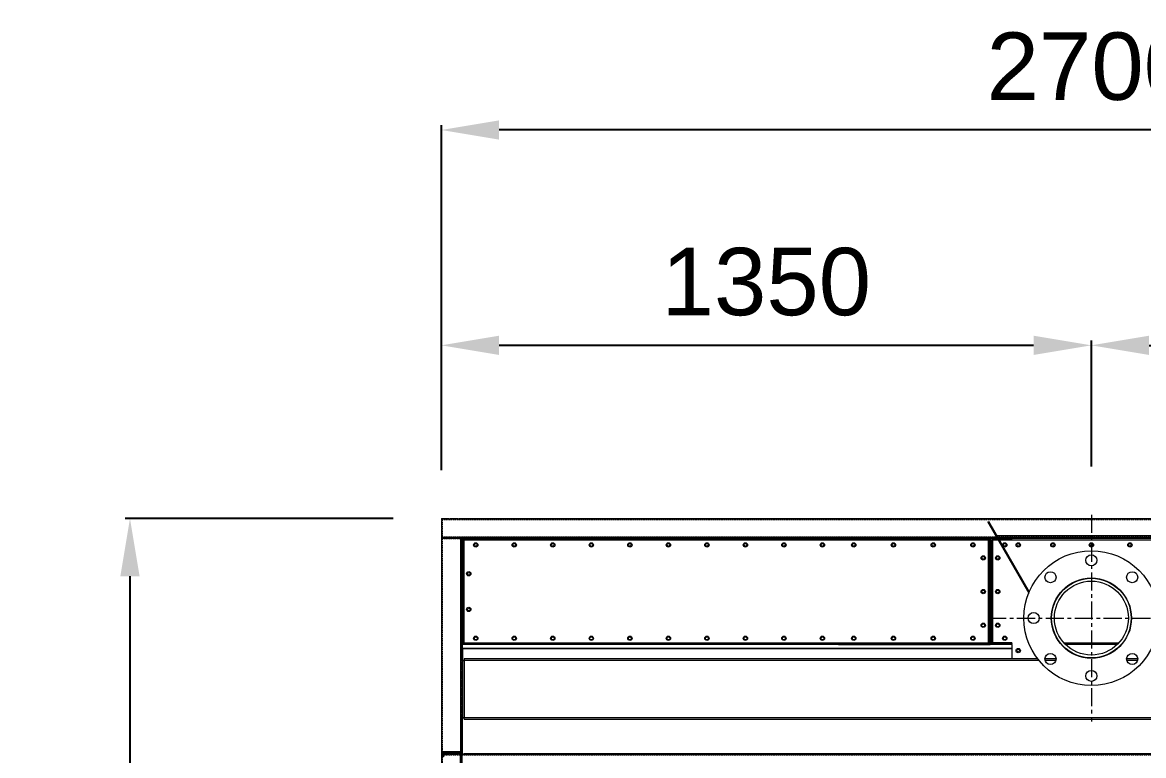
# Model space of a CAD drawing. Header units: millimetres. Extents: x -17070 to 46249, y -291348 to 35795.
# Drawn here: x 20116 to 22445, y 25089 to 26611 of the extents above; entities that cross this region are included whole.
import ezdxf

# ---------------------------------------------------------------- set-up
doc = ezdxf.new("R2010")
doc.units = ezdxf.units.MM
for name, pattern in [('CENTER', [2, 1.25, -0.25, 0.25, -0.25]), ('HIDDEN', [0.375, 0.25, -0.125]), ('HIDDENX2', [0.75, 0.5, -0.25])]:
    doc.linetypes.add(name, pattern=pattern)
doc.layers.add('center', color=1, linetype='CENTER')
doc.layers.add('HIDD', color=2, linetype='HIDDENX2')
doc.styles.get("Standard").update_dxf_attribs({"font": 'arial.ttf'})
doc.dimstyles.new('1.40', dxfattribs={"dimscale": 20, "dimtxt": 1.5, "dimasz": 1, "dimexe": 0.5, "dimexo": 0.5, "dimgap": 0.5, "dimtad": 1, "dimdec": 0, "dimzin": 0, "dimdsep": 46, "dimtxsty": 'Standard', "dimcen": 0, "dimclrd": 2, "dimclre": 2, "dimclrt": 3, "dimadec": 0, "dimazin": 0, "dimtfac": 1, "dimtdec": 0, "dimtmove": 0, "dimatfit": 0, "dimfxl": 1, "dimtolj": 1, "dimtzin": 0, "dimlwd": -1, "dimlwe": -1, "dimarcsym": 0})

# ---------------------------------------------------------------- blocks, each defined once
blk = doc.blocks.new('*D701')
at = {"color": 2, "transparency": 16777216}
for p, q in [((20986.5, 25681.2), (20986.5, 26397.8)), ((23566.5, 26387.8), (21106.5, 26387.8)), ((23686.5, 25681.2), (23686.5, 26397.8))]:
    blk.add_line(p, q, dxfattribs=at)
for points in [[(21106.5, 26407.8), (21106.5, 26367.8), (20986.5, 26387.8)], [(23566.5, 26407.8), (23566.5, 26367.8), (23686.5, 26387.8)]]:
    blk.add_solid(points, dxfattribs=at)
at = {"layer": 'Defpoints', "color": 0, "transparency": 16777216}
for p in [(20986.5, 26387.8), (20986.5, 25581.2), (23686.5, 25581.2)]:
    blk.add_point(p, dxfattribs=at)
at = {"color": 3, "lineweight": 5, "transparency": 16777216, "insert": (22336.5, 26519.3), "char_height": 140, "attachment_point": 5}
blk.add_mtext('\\A1;2700', dxfattribs=at)
blk = doc.blocks.new('*D702')
at = {"color": 2, "transparency": 16777216}
for p, q in [((20886.5, 25581.2), (20329.8, 25581.2)), ((20339.8, 25461.2), (20339.8, 22701.2)), ((20886.5, 22581.2), (20329.8, 22581.2))]:
    blk.add_line(p, q, dxfattribs=at)
for points in [[(20319.8, 25461.2), (20359.8, 25461.2), (20339.8, 25581.2)], [(20319.8, 22701.2), (20359.8, 22701.2), (20339.8, 22581.2)]]:
    blk.add_solid(points, dxfattribs=at)
at = {"layer": 'Defpoints', "color": 0, "transparency": 16777216}
for p in [(20986.5, 25581.2), (20339.8, 22581.2), (20986.5, 22581.2)]:
    blk.add_point(p, dxfattribs=at)
at = {"color": 3, "lineweight": 5, "transparency": 16777216, "insert": (20208.3, 24081.2), "char_height": 140, "attachment_point": 5, "rotation": 90}
blk.add_mtext('\\A1;3000', dxfattribs=at)
blk = doc.blocks.new('*D709')
at = {"color": 2, "transparency": 16777216}
for p, q in [((20986.5, 25681.2), (20986.5, 25950.6)), ((22216.5, 25940.6), (21106.5, 25940.6)), ((22336.5, 25688.7), (22336.5, 25950.6))]:
    blk.add_line(p, q, dxfattribs=at)
for points in [[(21106.5, 25960.6), (21106.5, 25920.6), (20986.5, 25940.6)], [(22216.5, 25960.6), (22216.5, 25920.6), (22336.5, 25940.6)]]:
    blk.add_solid(points, dxfattribs=at)
at = {"layer": 'Defpoints', "color": 0, "transparency": 16777216}
for p in [(20986.5, 25940.6), (20986.5, 25581.2), (22336.5, 25588.7)]:
    blk.add_point(p, dxfattribs=at)
at = {"color": 3, "lineweight": 5, "transparency": 16777216, "insert": (21661.5, 26072.1), "char_height": 140, "attachment_point": 5}
blk.add_mtext('\\A1;1350', dxfattribs=at)
blk = doc.blocks.new('*D710')
at = {"color": 2, "transparency": 16777216}
for p, q in [((22336.5, 25688.7), (22336.5, 25950.6)), ((22456.5, 25940.6), (23566.5, 25940.6)), ((23686.5, 25681.2), (23686.5, 25950.6))]:
    blk.add_line(p, q, dxfattribs=at)
for points in [[(22456.5, 25960.6), (22456.5, 25920.6), (22336.5, 25940.6)], [(23566.5, 25960.6), (23566.5, 25920.6), (23686.5, 25940.6)]]:
    blk.add_solid(points, dxfattribs=at)
at = {"layer": 'Defpoints', "color": 0, "transparency": 16777216}
for p in [(23686.5, 25940.6), (22336.5, 25588.7), (23686.5, 25581.2)]:
    blk.add_point(p, dxfattribs=at)
at = {"color": 3, "lineweight": 5, "transparency": 16777216, "insert": (23011.5, 26072.1), "char_height": 140, "attachment_point": 5}
blk.add_mtext('\\A1;1350', dxfattribs=at)
blk = doc.blocks.new('435')
for p, q in [((-131382, 21088.8), (-131342, 21088.8)), ((-131382, 21088.8), (-131382, 21078.8)), ((-131380, 21078.8), (-131382, 21078.8)), ((-131380, 21086.8), (-131344, 21086.8)), ((-131380, 21086.8), (-131380, 21078.8)), ((-131344, 21086.8), (-131344, 21040.8)), ((-131342, 21088.8), (-131342, 21038.8)), ((-131342, 21088.8), (-131342, 21038.8)), ((-131382, 21038.8), (-131382, 21050.8)), ((-131382, 21050.8), (-131380, 21050.8)), ((-131380, 21040.8), (-131380, 21050.8)), ((-131342, 21038.8), (-131382, 21038.8)), ((-131344, 21040.8), (-131380, 21040.8))]:
    blk.add_line(p, q)
blk = doc.blocks.new('3')
at = {"color": 7, "lineweight": 20}
for p, q in [((21034.1, 25581.2), (23638.9, 25581.2)), ((22140.1, 25541.2), (21034, 25541.2)), ((20986.5, 25344.7), (20986.5, 23077.8)), ((21030.5, 25312.1), (22171.5, 25312.1)), ((21030.5, 25310.8), (22171.5, 25310.8)), ((22224.9, 25289.6), (21034, 25289.6)), ((22227.7, 25286.1), (21034, 25286.1)), ((21034, 25168.1), (23639, 25168.1)), ((21034, 25164.6), (23639, 25164.6)), ((23639, 25092.2), (21034, 25092.2))]:
    blk.add_line(p, q, dxfattribs=at)
at = {"color": 7, "lineweight": 20, "ltscale": 0.095125}
blk.add_line((22120.9, 25574.5), (22206.5, 25426.2), dxfattribs=at)
at = {"color": 7, "lineweight": 20, "ltscale": 0.094266}
blk.add_line((22122.6, 25575.5), (22207.4, 25428.5), dxfattribs=at)
at = {"color": 7, "lineweight": 20, "ltscale": 0.108889}
blk.add_line((20986.5, 25559.2), (20986.5, 25363.2), dxfattribs=at)
at = {"color": 7, "lineweight": 20, "ltscale": 0.217982}
blk.add_line((22532.7, 25544.8), (22140.3, 25544.8), dxfattribs=at)
at = {"color": 5, "lineweight": 20}
blk.add_line((21026.5, 25539), (21026.5, 22581.2), dxfattribs=at)
at = {"color": 7, "lineweight": 20, "ltscale": 0.129444}
blk.add_line((21028.5, 25541), (21028.5, 25344.7), dxfattribs=at)
at = {"color": 7, "lineweight": 20, "ltscale": 0.001111}
for p, q in [((21028.5, 25537.2), (21030.5, 25537.2)), ((21028.5, 25535.2), (21030.5, 25535.2)), ((21028.5, 25533.7), (21030.5, 25533.7)), ((21032.5, 25535.7), (21030.5, 25535.7)), ((21034, 25539.2), (21034, 25537.2)), ((22126, 25539.2), (22124, 25539.2)), ((22130, 25535.7), (22128, 25535.7)), ((22131.5, 25537.2), (22131.5, 25539.2)), ((22171.5, 25537.2), (22171.5, 25539.2)), ((22126, 25514.2), (22128, 25514.2)), ((22128, 25512.2), (22126, 25512.2)), ((21030.5, 25487.2), (21028.5, 25487.2)), ((22126, 25346.2), (22128, 25346.2)), ((22128, 25344.2), (22126, 25344.2)), ((21030.5, 25322.7), (21032.5, 25322.7)), ((21034, 25321.2), (21034, 25319.2)), ((22124, 25319.2), (22126, 25319.2)), ((22128, 25322.7), (22126, 25322.7)), ((22128, 25322.7), (22130, 25322.7)), ((22131.5, 25321.2), (22131.5, 25319.2)), ((22171.5, 25319.2), (22171.5, 25321.2))]:
    blk.add_line(p, q, dxfattribs=at)
at = {"color": 7, "lineweight": 20, "ltscale": 0.000112069}
blk.add_line((21030.7, 25541.2), (21030.5, 25541.2), dxfattribs=at)
at = {"color": 7, "lineweight": 20, "ltscale": 0.000391564}
blk.add_line((21030.5, 25539.2), (21030.5, 25539.9), dxfattribs=at)
at = {"color": 7, "lineweight": 20, "ltscale": 0.001944}
for p, q in [((21034, 25539.2), (21030.5, 25539.2)), ((21030.5, 25539.2), (21030.5, 25535.7)), ((21034, 25535.7), (21030.5, 25535.7)), ((21030.5, 25322.7), (21030.5, 25319.2)), ((21034, 25319.2), (21030.5, 25319.2)), ((21034, 25289.6), (21034, 25286.1)), ((21030.5, 25286.1), (21034, 25286.1)), ((21030.5, 25168.1), (21034, 25168.1)), ((21034, 25164.6), (21034, 25168.1))]:
    blk.add_line(p, q, dxfattribs=at)
at = {"color": 7, "lineweight": 20, "ltscale": 0.118333}
for p, q in [((21030.5, 25322.7), (21030.5, 25535.7)), ((21032.5, 25322.7), (21032.5, 25535.7)), ((21034, 25322.7), (21034, 25535.7)), ((22128, 25322.7), (22128, 25535.7)), ((22130, 25322.7), (22130, 25535.7)), ((22131.5, 25535.7), (22131.5, 25322.7))]:
    blk.add_line(p, q, dxfattribs=at)
at = {"color": 7, "lineweight": 20, "ltscale": 0.000775013}
blk.add_line((21030.8, 25539.3), (21032.1, 25539.5), dxfattribs=at)
at = {"color": 7, "lineweight": 20, "ltscale": 4.27286e-05}
blk.add_line((21032.1, 25539.5), (21032.1, 25539.6), dxfattribs=at)
at = {"color": 7, "lineweight": 20, "ltscale": 0.000833333}
for p, q in [((21034, 25535.7), (21032.5, 25535.7)), ((21034, 25535.7), (21034, 25537.2)), ((22122.5, 25539.2), (22124, 25539.2)), ((22131.5, 25535.7), (22130, 25535.7)), ((22131.5, 25535.7), (22131.5, 25537.2)), ((22171.5, 25535.7), (22171.5, 25537.2)), ((21034, 25322.7), (21032.5, 25322.7)), ((21034, 25322.7), (21034, 25321.2)), ((22122.5, 25319.2), (22124, 25319.2)), ((22131.5, 25322.7), (22130, 25322.7)), ((22131.5, 25322.7), (22131.5, 25321.2)), ((22171.5, 25322.7), (22171.5, 25321.2))]:
    blk.add_line(p, q, dxfattribs=at)
at = {"color": 7, "lineweight": 20, "ltscale": 0.000546891}
blk.add_line((21033.5, 25541.2), (21032.6, 25541.2), dxfattribs=at)
at = {"color": 7, "lineweight": 20, "ltscale": 0.001124}
blk.add_line((21033.6, 25539.2), (21033.6, 25541.2), dxfattribs=at)
at = {"color": 7, "lineweight": 20, "ltscale": 0.426667}
for p, q in [((21034, 25539.2), (22122.5, 25539.2)), ((21034, 25537.2), (22122.5, 25537.2)), ((22122.5, 25535.7), (21034, 25535.7)), ((21034, 25322.7), (22122.5, 25322.7)), ((22122.5, 25321.2), (21034, 25321.2)), ((22122.5, 25319.2), (21034, 25319.2))]:
    blk.add_line(p, q, dxfattribs=at)
at = {"color": 7, "lineweight": 20, "ltscale": 0.173056}
for p, q in [((22122.5, 25539.2), (21811, 25539.2)), ((21811, 25319.2), (22122.5, 25319.2))]:
    blk.add_line(p, q, dxfattribs=at)
at = {"color": 7, "lineweight": 20, "ltscale": 0.122222}
for p, q in [((22122.5, 25539.2), (22122.5, 25319.2)), ((22124, 25539.2), (22124, 25319.2)), ((22126, 25539.2), (22126, 25319.2))]:
    blk.add_line(p, q, dxfattribs=at)
at = {"color": 7, "lineweight": 20, "ltscale": 0.003056}
for p, q in [((22131.5, 25539.2), (22126, 25539.2)), ((22131.5, 25535.7), (22126, 25535.7)), ((22131.5, 25319.2), (22126, 25319.2))]:
    blk.add_line(p, q, dxfattribs=at)
at = {"color": 7, "lineweight": 20, "ltscale": 0.005411}
blk.add_line((22131.5, 25539.2), (22141.2, 25539.2), dxfattribs=at)
at = {"color": 7, "lineweight": 20, "ltscale": 0.006052}
blk.add_line((22131.5, 25537.2), (22142.4, 25537.2), dxfattribs=at)
at = {"color": 7, "lineweight": 20, "ltscale": 0.006533}
blk.add_line((22143.2, 25535.7), (22131.5, 25535.7), dxfattribs=at)
at = {"color": 7, "lineweight": 20, "ltscale": 0.215672}
blk.add_line((22530.6, 25541.2), (22142.4, 25541.2), dxfattribs=at)
at = {"color": 7, "lineweight": 20, "ltscale": 0.015528}
blk.add_line((22143.5, 25539.2), (22171.5, 25539.2), dxfattribs=at)
at = {"color": 7, "lineweight": 20, "ltscale": 0.014887}
blk.add_line((22144.7, 25537.2), (22171.5, 25537.2), dxfattribs=at)
at = {"color": 7, "lineweight": 20, "ltscale": 0.014406}
blk.add_line((22171.5, 25535.7), (22145.6, 25535.7), dxfattribs=at)
at = {"color": 7, "lineweight": 20, "ltscale": 0.183333}
for p, q in [((22501.5, 25539.2), (22171.5, 25539.2)), ((22501.5, 25535.7), (22171.5, 25535.7))]:
    blk.add_line(p, q, dxfattribs=at)
at = {"color": 7, "lineweight": 20, "ltscale": 0.032589}
blk.add_line((21028.5, 25344.7), (21028.5, 25286.1), dxfattribs=at)
at = {"color": 7, "lineweight": 20, "ltscale": 0.003966}
blk.add_line((21030.5, 25312.1), (21030.5, 25319.2), dxfattribs=at)
at = {"color": 7, "lineweight": 20, "ltscale": 0.000719648}
blk.add_line((21030.5, 25310.8), (21030.5, 25312.1), dxfattribs=at)
at = {"color": 7, "lineweight": 20, "ltscale": 0.022222}
for p, q in [((22171.5, 25322.7), (22131.5, 25322.7)), ((22171.5, 25321.2), (22131.5, 25321.2)), ((22171.5, 25319.2), (22131.5, 25319.2))]:
    blk.add_line(p, q, dxfattribs=at)
at = {"color": 7, "lineweight": 20, "ltscale": 0.000833334}
blk.add_line((22171.5, 25322.7), (22171.5, 25321.2), dxfattribs=at)
at = {"color": 7, "lineweight": 20, "ltscale": 0.016445}
blk.add_line((22171.5, 25319.2), (22171.5, 25289.6), dxfattribs=at)
at = {"color": 7, "lineweight": 20, "ltscale": 0.031059}
for p, q in [((22279.6, 25322.7), (22335.5, 25322.7)), ((22337.5, 25322.7), (22393.4, 25322.7))]:
    blk.add_line(p, q, dxfattribs=at)
at = {"color": 7, "lineweight": 20, "ltscale": 0.029184}
for p, q in [((22335.5, 25319.2), (22283, 25319.2)), ((22390, 25319.2), (22337.5, 25319.2))]:
    blk.add_line(p, q, dxfattribs=at)
at = {"color": 7, "lineweight": 20, "ltscale": 0.013703}
blk.add_line((21030.5, 25310.8), (21030.5, 25286.1), dxfattribs=at)
at = {"color": 7, "lineweight": 20, "ltscale": 0.005556}
blk.add_line((22161.5, 25290), (22171.5, 25290), dxfattribs=at)
at = {"color": 7, "lineweight": 20, "ltscale": 0.000204773}
blk.add_line((22161.5, 25290), (22161.5, 25289.6), dxfattribs=at)
at = {"color": 7, "lineweight": 20, "ltscale": 0.012775}
for p, q in [((22263.1, 25289.6), (22240.1, 25289.6)), ((22432.8, 25289.6), (22409.8, 25289.6))]:
    blk.add_line(p, q, dxfattribs=at)
at = {"color": 7, "lineweight": 20, "ltscale": 0.065556}
for p, q in [((21030.5, 25286.1), (21030.5, 25168.1)), ((21034, 25286.1), (21034, 25168.1))]:
    blk.add_line(p, q, dxfattribs=at)
at = {"color": 7, "lineweight": 20, "ltscale": 0.012258}
for p, q in [((22262.7, 25286.1), (22240.6, 25286.1)), ((22432.4, 25286.1), (22410.3, 25286.1))]:
    blk.add_line(p, q, dxfattribs=at)
at = {"color": 7, "lineweight": 20, "ltscale": 0.044107}
blk.add_line((21030.5, 25088.7), (21030.5, 25168.1), dxfattribs=at)
at = {"color": 7, "lineweight": 20}
for centre, radius in [((21058, 25526.2), 4.5), ((21058, 25526.2), 3), ((21138, 25526.2), 4.5), ((21138, 25526.2), 3), ((21218, 25526.2), 4.5), ((21218, 25526.2), 3), ((21298, 25526.2), 4.5), ((21298, 25526.2), 3), ((21378, 25526.2), 4.5), ((21378, 25526.2), 3), ((21458, 25526.2), 4.5), ((21458, 25526.2), 3), ((21538, 25526.2), 4.5), ((21538, 25526.2), 3), ((21618, 25526.2), 4.5), ((21618, 25526.2), 3), ((21698, 25526.2), 4.5), ((21698, 25526.2), 3), ((21778, 25526.2), 4.5), ((21778, 25526.2), 3), ((21843, 25526.2), 4.5), ((21843, 25526.2), 3), ((21925.5, 25526.2), 4.5), ((21925.5, 25526.2), 3), ((22008, 25526.2), 4.5), ((22008, 25526.2), 3), ((22090.5, 25526.2), 4.5), ((22090.5, 25526.2), 3), ((22156.5, 25526.2), 4.5), ((22156.5, 25526.2), 3), ((22184.5, 25526.2), 4.5), ((22184.5, 25526.2), 3), ((22256.5, 25526.2), 4.5), ((22256.5, 25526.2), 3), ((22336.5, 25526.2), 4.5), ((22336.5, 25526.2), 3), ((22416.5, 25526.2), 4.5), ((22416.5, 25526.2), 3), ((22112, 25499.2), 4.5), ((22112, 25499.2), 3), ((22142, 25499.2), 4.5), ((22142, 25499.2), 3), ((22336.5, 25374.2), 140), ((22336.5, 25494.2), 11.5), ((21043.5, 25466.2), 4.5), ((21043.5, 25466.2), 3), ((22251.6, 25459.1), 11.5), ((22336.5, 25374.2), 83.3), ((22336.5, 25374.2), 82.6), ((22336.5, 25374.2), 76.8), ((22421.3, 25459.1), 11.5), ((22112, 25429.2), 4.5), ((22112, 25429.2), 3), ((22142, 25429.2), 4.5), ((22142, 25429.2), 3), ((21043.5, 25392.2), 4.5), ((21043.5, 25392.2), 3), ((22216.5, 25374.2), 11.5), ((22112, 25359.2), 4.5), ((22112, 25359.2), 3), ((22142, 25359.2), 4.5), ((22142, 25359.2), 3), ((21058, 25332.2), 4.5), ((21058, 25332.2), 3), ((21138, 25332.2), 4.5), ((21138, 25332.2), 3), ((21218, 25332.2), 4.5), ((21218, 25332.2), 3), ((21298, 25332.2), 4.5), ((21298, 25332.2), 3), ((21378, 25332.2), 4.5), ((21378, 25332.2), 3), ((21458, 25332.2), 4.5), ((21458, 25332.2), 3), ((21538, 25332.2), 4.5), ((21538, 25332.2), 3), ((21618, 25332.2), 4.5), ((21618, 25332.2), 3), ((21698, 25332.2), 4.5), ((21698, 25332.2), 3), ((21778, 25332.2), 4.5), ((21778, 25332.2), 3), ((21843, 25332.2), 4.5), ((21843, 25332.2), 3), ((21925.5, 25332.2), 4.5), ((21925.5, 25332.2), 3), ((22008, 25332.2), 4.5), ((22008, 25332.2), 3), ((22090.5, 25332.2), 4.5), ((22090.5, 25332.2), 3), ((22156.5, 25332.2), 4.5), ((22156.5, 25332.2), 3), ((22184.5, 25306.7), 4.5), ((22184.5, 25306.7), 3), ((22251.6, 25289.4), 11.5), ((22421.3, 25289.4), 11.5), ((22336.5, 25254.2), 11.5)]:
    blk.add_circle(centre, radius, dxfattribs=at)
for centre, radius, start, end in [((21896, 25577.7), 3.5, 89.1189, 90), ((21905, 25577.7), 3.5, 90, 90.8811), ((21033.6, 25542.3), 3.1, 180, 270), ((21030.4, 25540.9), 1.69, 273.0839, 282.6993), ((21033.2, 25539.2), 1.13, 163.4312, 179.9613), ((21033.6, 25542.3), 1.5, 204.5213, 270), ((21034, 25535.7), 3.5, 90, 90.3808), ((21896, 25535.7), 3.5, 89.6094, 90), ((21905, 25535.7), 3.5, 90, 90.3906)]:
    blk.add_arc(centre, radius, start, end, dxfattribs=at)
for centre, major_axis, ratio, start_param, end_param in [((21033.6, 25539.9), (3.1, 0), 1, 2.744764, 3.141593), ((21033.6, 25539.8), (1.5, 0), 0.809022, 3.392012, 3.679268), ((21033.6, 25539.8), (-1.5, 0), 0.995898, 5.106202, 5.307103), ((21033.6, 25539.9), (1.5, 0), 1, 2.098485, 2.216367)]:
    blk.add_ellipse(centre, major_axis=major_axis, ratio=ratio, start_param=start_param, end_param=end_param, dxfattribs=at)
at = {"layer": 'center', "lineweight": 20}
for p, q in [((20986.5, 25581.2), (20986.5, 22581.2)), ((20986.5, 25581.2), (23686.5, 25581.2)), ((20986.5, 25541.2), (23686.5, 25541.2)), ((21028.5, 25541), (20986.5, 25541)), ((21028.5, 25541), (21028.5, 22581.2)), ((20986.5, 25092.2), (23644.5, 25092.2))]:
    blk.add_line(p, q, dxfattribs=at)
at = {"layer": 'center', "lineweight": 20, "ltscale": 30}
for p, q in [((22336.5, 25588.7), (22336.5, 25159.7)), ((22122, 25374.2), (22551, 25374.2))]:
    blk.add_line(p, q, dxfattribs=at)
at = {"layer": 'HIDD', "linetype": 'HIDDEN', "lineweight": 20}
for p, q in [((20986.5, 25579.2), (23684.5, 25579.2)), ((20988.5, 25579.2), (20988.5, 25543.2)), ((20986.5, 25543.2), (23684.5, 25543.2)), ((21026.5, 25539), (20988.5, 25539)), ((20988.5, 25539), (20988.5, 22581.2)), ((21016.5, 25543.2), (21016.5, 25541.2)), ((20986.5, 25090.2), (23644.5, 25090.2))]:
    blk.add_line(p, q, dxfattribs=at)
at = {"lineweight": 20}
blk.add_blockref('435', (152370.4, 4007.4), dxfattribs=at)

msp = doc.modelspace()

# ---------------------------------------------------------------- block references
msp.add_blockref('3', (0, 0))

# ---------------------------------------------------------------- dimensions: what is measured, and where the dimension line sits
at = {"lineweight": 5}
for base, p1, p2, picture, middle in [((20986.5, 26387.8), (23686.5, 25581.2), (20986.5, 25581.2), '*D701', (22336.5, 26519.3)), ((20986.5, 25940.6), (22336.5, 25588.7), (20986.5, 25581.2), '*D709', (21661.5, 26072.1)), ((23686.5, 25940.6), (22336.5, 25588.7), (23686.5, 25581.2), '*D710', (23011.5, 26072.1))]:
    dim = msp.add_linear_dim(base=base, p1=p1, p2=p2, dimstyle='1.40', override={"dimtxt": 7, "dimasz": 6, "dimexo": 5, "dimgap": 3}, dxfattribs=at)
    dim.commit()
    dim.dimension.update_dxf_attribs({"geometry": picture, "text_midpoint": middle})
dim = msp.add_linear_dim(base=(20339.8, 22581.2), p1=(20986.5, 25581.2), p2=(20986.5, 22581.2), angle=90, dimstyle='1.40', override={"dimtxt": 7, "dimasz": 6, "dimexo": 5, "dimgap": 3}, dxfattribs=at)
dim.commit()
dim.dimension.update_dxf_attribs({"geometry": '*D702', "text_midpoint": (20208.3, 24081.2)})

doc.saveas('drawing.dxf')
